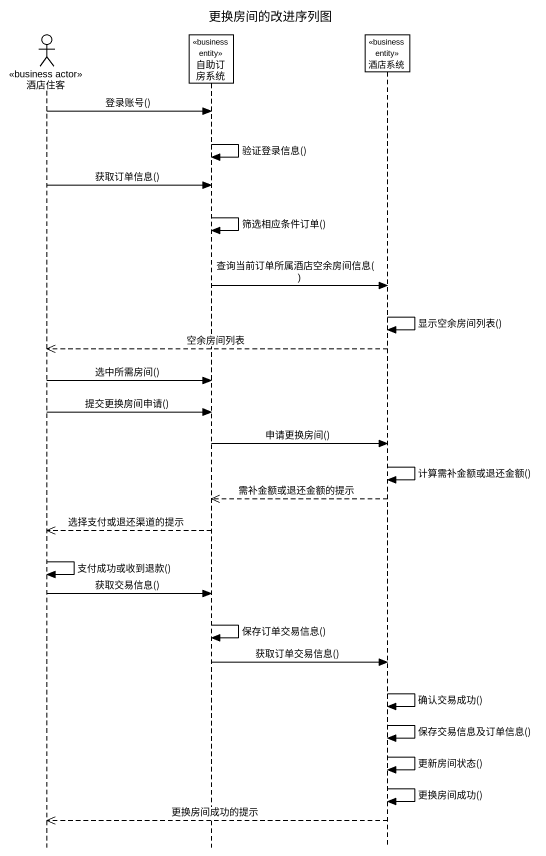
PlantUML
@startuml
title 更换房间的改进序列图
hide footbox
actor 酒店住客 <<business actor>>
participant 自助订房系统 <<business entity>>
participant 酒店系统 <<business entity>>

酒店住客 -> 自助订房系统 : 登录账号()
自助订房系统 -> 自助订房系统 : 验证登录信息()
酒店住客 -> 自助订房系统 : 获取订单信息()
自助订房系统 -> 自助订房系统 : 筛选相应条件订单()
自助订房系统 -> 酒店系统 : 查询当前订单所属酒店空余房间信息()
酒店系统 -> 酒店系统 : 显示空余房间列表()
酒店系统 -->> 酒店住客 : 空余房间列表
酒店住客 -> 自助订房系统 : 选中所需房间()
酒店住客 -> 自助订房系统 : 提交更换房间申请()
自助订房系统 -> 酒店系统 : 申请更换房间()
酒店系统 -> 酒店系统 : 计算需补金额或退还金额()
酒店系统 -->> 自助订房系统 : 需补金额或退还金额的提示
自助订房系统 -->> 酒店住客 : 选择支付或退还渠道的提示
酒店住客 -> 酒店住客 : 支付成功或收到退款()
酒店住客 -> 自助订房系统 : 获取交易信息()
自助订房系统 -> 自助订房系统 : 保存订单交易信息()
自助订房系统 -> 酒店系统 : 获取订单交易信息()
酒店系统 -> 酒店系统 : 确认交易成功()
酒店系统 -> 酒店系统 : 保存交易信息及订单信息()
酒店系统 -> 酒店系统 : 更新房间状态()
酒店系统 -> 酒店系统 : 更换房间成功()
酒店系统 -->> 酒店住客 : 更换房间成功的提示
@enduml
